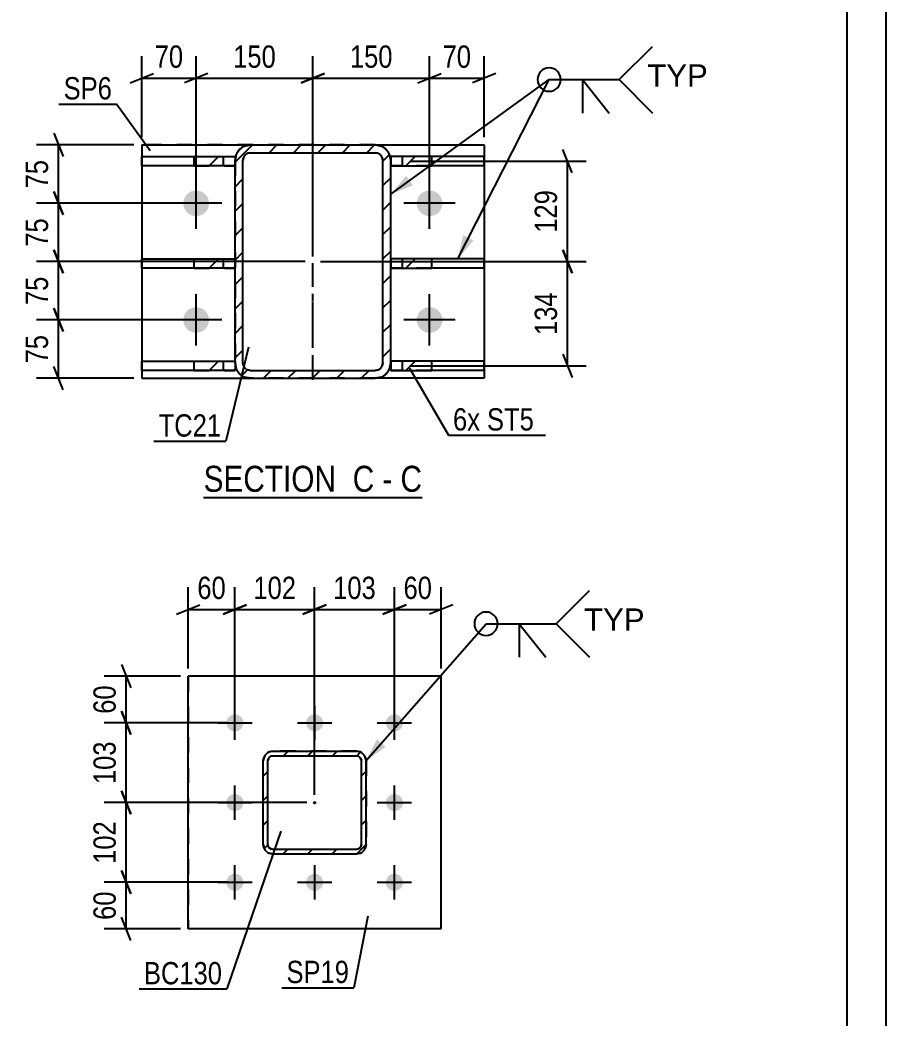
# Model space of a CAD drawing. Header units: millimetres. Extents: x -131 to 463, y -181 to 239.
# Drawn here: x 352.1 to 463.4, y -15.5 to 112.8 of the extents above; entities that cross this region are included whole.
import ezdxf

# ---------------------------------------------------------------- set-up
doc = ezdxf.new("R2010")
doc.units = ezdxf.units.MM
doc.linetypes.add('DXK_LINE_DOT2', pattern=[3.9198, 1.9599, -1.9599])
doc.linetypes.add('DXK_LINE_DOT3', pattern=[5.9187, 2.979, -0.9799, 0.9799, -0.9799])
doc.styles.add('Arial', font='arial.ttf', dxfattribs={"height": 0.2})
doc.styles.add('Arial Narrow', font='ARIALN.TTF', dxfattribs={"height": 0.2})

# ---------------------------------------------------------------- blocks, each defined once
blk = doc.blocks.new('Unknown-284869969-1134')
at = {"color": 5, "linetype": 'Continuous'}
for p, q in [((463.4, -180.72), (463.4, 239.28)), ((458.4, -175.72), (458.4, 234.28))]:
    blk.add_line(p, q, dxfattribs=at)
blk = doc.blocks.new('Unknown-284869969-15 - 1480')
at = {"color": 6, "linetype": 'Continuous'}
blk.add_line((375.7, 51.43), (403.77, 51.43), dxfattribs=at)
at = {"color": 0, "linetype": 'Continuous'}
for points in [[(393.81, 52.18), (393.81, 55.68), (375.7, 55.68), (375.7, 52.18)], [(397.63, 52.18), (397.63, 55.68), (394.86, 55.68), (394.86, 52.18)], [(399.95, 52.18), (399.95, 55.68), (398.68, 55.68), (398.68, 52.18)], [(403.77, 52.18), (403.77, 55.68), (401, 55.68), (401, 52.18)]]:
    blk.add_wipeout(points, dxfattribs=at)
at = {"color": 7, "linetype": 'Continuous', "style": 'Arial Narrow'}
for s, p in [('SECTION ', (375.7, 52.18)), ('C', (394.86, 52.18)), ('C', (401, 52.18)), ('-', (398.68, 52.18))]:
    blk.add_text(s, height=3.34, dxfattribs=at).set_placement(p)
blk = doc.blocks.new('Part-284869969-3268 - 3232')
at = {"linetype": 'Continuous'}
h = blk.add_hatch(dxfattribs=at)
h.set_pattern_fill('', scale=0.7, style=0, pattern_type=0)
h.set_pattern_definition([(45, (395.3668, 5.6185), (-1.57154, 1.57154), [])])
h.paths.add_polyline_path([(384.57, 5.62), (395.37, 5.62), (395.83, 5.71), (396.22, 5.97), (396.48, 6.36), (396.57, 6.82), (396.57, 17.62), (396.48, 18.08), (396.22, 18.47), (395.83, 18.73), (395.37, 18.82), (384.57, 18.82), (384.11, 18.73), (383.72, 18.47), (383.46, 18.08), (383.37, 17.62), (383.37, 6.82), (383.46, 6.36), (383.72, 5.97), (384.11, 5.71)])
h.paths.add_polyline_path([(384.01, 6.59), (383.97, 6.82), (383.97, 17.62), (384.01, 17.85), (384.14, 18.04), (384.34, 18.17), (384.57, 18.22), (395.37, 18.22), (395.6, 18.17), (395.79, 18.04), (395.92, 17.85), (395.97, 17.62), (395.97, 6.82), (395.92, 6.59), (395.79, 6.39), (395.6, 6.26), (395.37, 6.22), (384.57, 6.22), (384.34, 6.27), (384.14, 6.4)])
blk.add_hatch(color=246, dxfattribs=at).paths.add_polyline_path([(389.97, 12.12, -1), (389.97, 12.32, -1)])
at = {"color": 7, "linetype": 'DXK_LINE_DOT2'}
for p, q in [((383.37, 17.62), (383.46, 18.08)), ((384.15, 18.04), (384.02, 17.85)), ((384.11, 18.73), (384.57, 18.82)), ((384.34, 18.17), (384.15, 18.04)), ((384.57, 18.22), (384.34, 18.17)), ((395.37, 18.82), (384.57, 18.82)), ((384.57, 18.22), (395.37, 18.22)), ((395.37, 18.82), (395.83, 18.73)), ((395.6, 18.17), (395.37, 18.22)), ((395.79, 18.04), (395.6, 18.17)), ((395.92, 17.85), (395.79, 18.04)), ((396.48, 18.08), (396.48, 18.08)), ((396.48, 18.08), (396.57, 17.62)), ((383.37, 6.82), (383.37, 17.62)), ((384.02, 17.85), (383.97, 17.62)), ((383.97, 6.82), (383.97, 17.62)), ((395.97, 17.62), (395.92, 17.85)), ((395.97, 6.82), (395.97, 17.62)), ((396.57, 17.62), (396.57, 6.82)), ((383.46, 6.36), (383.37, 6.82)), ((383.97, 6.82), (384.01, 6.59)), ((384.01, 6.59), (384.14, 6.4)), ((395.79, 6.39), (395.92, 6.59)), ((395.92, 6.59), (395.97, 6.82)), ((396.57, 6.82), (396.48, 6.36)), ((396.57, 6.82), (396.57, 6.82)), ((384.57, 5.62), (384.11, 5.71)), ((384.14, 6.4), (384.34, 6.27)), ((384.34, 6.27), (384.57, 6.22)), ((384.57, 6.22), (395.37, 6.22)), ((384.57, 5.62), (395.37, 5.62)), ((395.37, 6.22), (395.6, 6.26)), ((395.83, 5.71), (395.37, 5.62)), ((395.6, 6.26), (395.79, 6.39))]:
    blk.add_line(p, q, dxfattribs=at)
at = {"color": 2, "linetype": 'Continuous'}
for p, q in [((383.46, 18.08), (383.37, 17.62)), ((384.01, 17.85), (384.14, 18.04)), ((384.57, 18.82), (384.11, 18.73)), ((384.14, 18.04), (384.34, 18.17)), ((384.34, 18.17), (384.57, 18.22)), ((384.57, 18.82), (384.57, 18.82)), ((384.57, 18.82), (395.37, 18.82)), ((384.57, 18.22), (384.57, 18.22)), ((384.57, 18.22), (395.37, 18.22)), ((395.37, 18.82), (395.37, 18.82)), ((395.83, 18.73), (395.37, 18.82)), ((395.37, 18.22), (395.37, 18.22)), ((395.37, 18.22), (395.6, 18.17)), ((395.6, 18.17), (395.79, 18.04)), ((395.79, 18.04), (395.92, 17.85)), ((396.57, 17.62), (396.48, 18.08)), ((383.37, 17.62), (383.37, 17.62)), ((383.37, 6.82), (383.37, 17.62)), ((383.97, 17.62), (384.01, 17.85)), ((383.97, 17.62), (383.97, 17.62)), ((383.97, 6.82), (383.97, 17.62)), ((395.92, 17.85), (395.97, 17.62)), ((395.97, 17.62), (395.97, 17.62)), ((395.97, 6.82), (395.97, 17.62)), ((396.57, 17.62), (396.57, 17.62)), ((396.57, 6.82), (396.57, 17.62)), ((383.37, 6.82), (383.37, 6.82)), ((383.37, 6.82), (383.46, 6.36)), ((383.97, 6.82), (383.97, 6.82)), ((384.01, 6.59), (383.97, 6.82)), ((384.14, 6.4), (384.01, 6.59)), ((395.92, 6.59), (395.79, 6.39)), ((395.97, 6.82), (395.92, 6.59)), ((395.97, 6.82), (395.97, 6.82)), ((396.48, 6.36), (396.57, 6.82)), ((396.57, 6.82), (396.57, 6.82)), ((384.11, 5.71), (384.57, 5.62)), ((384.34, 6.27), (384.14, 6.4)), ((384.57, 6.22), (384.34, 6.27)), ((384.57, 6.22), (384.57, 6.22)), ((384.57, 6.22), (395.37, 6.22)), ((384.57, 5.62), (384.57, 5.62)), ((384.57, 5.62), (395.37, 5.62)), ((395.6, 6.26), (395.37, 6.22)), ((395.37, 6.22), (395.37, 6.22)), ((395.37, 5.62), (395.83, 5.71)), ((395.37, 5.62), (395.37, 5.62)), ((395.79, 6.39), (395.6, 6.26))]:
    blk.add_line(p, q, dxfattribs=at)
at = {"color": 7, "linetype": 'DXK_LINE_DOT3'}
blk.add_line((389.97, 12.22), (389.97, 12.22), dxfattribs=at)
at = {"color": 246, "linetype": 'DXK_LINE_DOT2'}
blk.add_line((389.97, 12.22), (389.97, 12.22), dxfattribs=at)
at = {"color": 246, "linetype": 'Continuous'}
blk.add_circle((389.97, 12.22), 0.1, dxfattribs=at)
at = {"color": 7, "linetype": 'DXK_LINE_DOT2'}
for centre, start, end in [((384.57, 17.62), 112.4901, 157.4901), ((395.37, 17.62), 22.4901, 67.4901), ((384.57, 6.82), 202.4901, 247.4901), ((395.37, 6.82), 292.4901, 337.4901)]:
    blk.add_arc(centre, 1.2, start, end, dxfattribs=at)
at = {"color": 2, "linetype": 'Continuous'}
for centre, start, end in [((384.57, 17.62), 112.4901, 157.4901), ((395.37, 17.62), 22.4901, 67.4901), ((384.57, 6.82), 202.4901, 247.4901), ((395.37, 6.82), 292.4901, 337.4901)]:
    blk.add_arc(centre, 1.2, start, end, dxfattribs=at)
blk = doc.blocks.new('Bolt-284869969-3258 - 3232')
at = {"linetype": 'Continuous'}
for points in [[(380.82, 22.49), (380.8, 22.26), (380.73, 22.04), (380.62, 21.84), (380.47, 21.66), (380.28, 21.53), (380.08, 21.43), (379.85, 21.38), (379.62, 21.38), (379.4, 21.42), (379.18, 21.51), (379, 21.64), (378.84, 21.81), (378.72, 22.01), (378.65, 22.23), (378.62, 22.46), (378.64, 22.68), (378.71, 22.9), (378.82, 23.1), (378.97, 23.28), (379.16, 23.42), (379.37, 23.51), (379.59, 23.56), (379.82, 23.57), (380.04, 23.52), (380.26, 23.43), (380.44, 23.3), (380.6, 23.13), (380.72, 22.93), (380.79, 22.72)], [(391.07, 22.49), (391.05, 22.26), (390.98, 22.04), (390.87, 21.84), (390.72, 21.66), (390.53, 21.52), (390.33, 21.43), (390.1, 21.38), (389.87, 21.37), (389.65, 21.42), (389.43, 21.51), (389.25, 21.64), (389.09, 21.81), (388.97, 22.01), (388.9, 22.23), (388.87, 22.45), (388.89, 22.68), (388.96, 22.9), (389.07, 23.1), (389.22, 23.28), (389.41, 23.41), (389.62, 23.51), (389.84, 23.56), (390.07, 23.56), (390.29, 23.52), (390.51, 23.43), (390.69, 23.3), (390.85, 23.13), (390.97, 22.93), (391.04, 22.71)], [(401.32, 22.48), (401.3, 22.25), (401.23, 22.03), (401.12, 21.83), (400.97, 21.66), (400.78, 21.52), (400.58, 21.43), (400.35, 21.38), (400.12, 21.37), (399.9, 21.42), (399.68, 21.51), (399.5, 21.64), (399.34, 21.81), (399.22, 22.01), (399.15, 22.22), (399.12, 22.45), (399.14, 22.68), (399.21, 22.9), (399.32, 23.1), (399.47, 23.27), (399.66, 23.41), (399.87, 23.51), (400.09, 23.56), (400.32, 23.56), (400.54, 23.52), (400.76, 23.43), (400.94, 23.3), (401.1, 23.13), (401.22, 22.93), (401.29, 22.71)], [(380.82, 12.24), (380.8, 12.01), (380.73, 11.79), (380.62, 11.59), (380.47, 11.41), (380.28, 11.28), (380.07, 11.18), (379.85, 11.13), (379.62, 11.13), (379.39, 11.17), (379.18, 11.26), (378.99, 11.39), (378.84, 11.56), (378.72, 11.76), (378.65, 11.98), (378.62, 12.21), (378.64, 12.43), (378.71, 12.65), (378.82, 12.85), (378.97, 13.03), (379.15, 13.17), (379.36, 13.26), (379.59, 13.31), (379.82, 13.32), (380.04, 13.27), (380.25, 13.18), (380.44, 13.05), (380.6, 12.88), (380.72, 12.68), (380.79, 12.47)], [(401.32, 12.23), (401.3, 12), (401.23, 11.78), (401.12, 11.58), (400.97, 11.41), (400.78, 11.27), (400.57, 11.18), (400.35, 11.13), (400.12, 11.12), (399.89, 11.17), (399.68, 11.26), (399.49, 11.39), (399.34, 11.56), (399.22, 11.76), (399.15, 11.97), (399.12, 12.2), (399.14, 12.43), (399.21, 12.65), (399.32, 12.85), (399.47, 13.02), (399.65, 13.16), (399.86, 13.26), (400.09, 13.31), (400.32, 13.31), (400.54, 13.27), (400.75, 13.18), (400.94, 13.05), (401.1, 12.88), (401.22, 12.68), (401.29, 12.46)], [(380.82, 1.99), (380.8, 1.76), (380.73, 1.54), (380.62, 1.34), (380.46, 1.16), (380.28, 1.03), (380.07, 0.93), (379.85, 0.88), (379.62, 0.88), (379.39, 0.92), (379.18, 1.01), (378.99, 1.14), (378.84, 1.31), (378.72, 1.51), (378.64, 1.73), (378.62, 1.96), (378.64, 2.18), (378.71, 2.4), (378.82, 2.6), (378.97, 2.78), (379.15, 2.92), (379.36, 3.01), (379.59, 3.06), (379.82, 3.07), (380.04, 3.02), (380.25, 2.93), (380.44, 2.8), (380.6, 2.63), (380.71, 2.43), (380.79, 2.22)], [(391.07, 1.99), (391.05, 1.76), (390.98, 1.54), (390.87, 1.34), (390.71, 1.16), (390.53, 1.02), (390.32, 0.93), (390.1, 0.88), (389.87, 0.87), (389.64, 0.92), (389.43, 1.01), (389.24, 1.14), (389.09, 1.31), (388.97, 1.51), (388.89, 1.73), (388.87, 1.95), (388.89, 2.18), (388.96, 2.4), (389.07, 2.6), (389.22, 2.78), (389.4, 2.91), (389.61, 3.01), (389.84, 3.06), (390.07, 3.06), (390.29, 3.02), (390.5, 2.93), (390.69, 2.8), (390.85, 2.63), (390.96, 2.43), (391.04, 2.21)], [(401.32, 1.98), (401.3, 1.75), (401.23, 1.53), (401.12, 1.33), (400.96, 1.16), (400.78, 1.02), (400.57, 0.93), (400.35, 0.88), (400.12, 0.87), (399.89, 0.92), (399.68, 1.01), (399.49, 1.14), (399.34, 1.31), (399.22, 1.51), (399.14, 1.72), (399.12, 1.95), (399.14, 2.18), (399.21, 2.4), (399.32, 2.6), (399.47, 2.77), (399.65, 2.91), (399.86, 3.01), (400.09, 3.06), (400.32, 3.06), (400.54, 3.02), (400.75, 2.93), (400.94, 2.8), (401.1, 2.63), (401.21, 2.43), (401.29, 2.21)]]:
    blk.add_hatch(color=1, dxfattribs=at).paths.add_polyline_path(points)
at = {"color": 1, "linetype": 'Continuous'}
for p, q in [((379.72, 20.27), (379.72, 24.67)), ((389.97, 20.27), (389.97, 24.67)), ((400.22, 20.27), (400.22, 24.67)), ((377.52, 22.47), (381.92, 22.47)), ((387.77, 22.47), (392.17, 22.47)), ((398.02, 22.47), (402.42, 22.47)), ((379.72, 10.02), (379.72, 14.42)), ((400.22, 10.02), (400.22, 14.42)), ((377.52, 12.22), (381.92, 12.22)), ((398.02, 12.22), (402.42, 12.22)), ((379.72, -0.23), (379.72, 4.17)), ((389.97, -0.23), (389.97, 4.17)), ((400.22, -0.23), (400.22, 4.17)), ((377.52, 1.97), (381.92, 1.97)), ((387.77, 1.97), (392.17, 1.97)), ((398.02, 1.97), (402.42, 1.97))]:
    blk.add_line(p, q, dxfattribs=at)
blk = doc.blocks.new('Part-284869969-3287 - 3232')
at = {"color": 2, "linetype": 'Continuous'}
for p, q in [((373.72, 28.47), (373.72, 28.47)), ((373.72, -4.03), (373.72, 28.47)), ((406.22, 28.47), (373.72, 28.47)), ((406.22, -4.03), (406.22, 28.47)), ((373.72, -4.03), (373.72, -4.03)), ((406.22, -4.03), (373.72, -4.03))]:
    blk.add_line(p, q, dxfattribs=at)
at = {"color": 7, "linetype": 'DXK_LINE_DOT2'}
for p, q in [((373.72, 28.47), (373.72, -4.03)), ((406.22, 28.47), (406.22, 28.47)), ((406.22, -4.03), (406.22, 28.47)), ((406.22, -4.03), (406.22, -4.03))]:
    blk.add_line(p, q, dxfattribs=at)
blk = doc.blocks.new('Part-284869969-1567 - 1480')
at = {"linetype": 'Continuous'}
h = blk.add_hatch(dxfattribs=at)
h.set_pattern_fill('', scale=0.7, style=0, pattern_type=0)
h.set_pattern_definition([(45, (374.4654, 82.144), (-1.5715, 1.5715), [])])
h.paths.add_polyline_path([(379.74, 82.14), (374.47, 82.14), (374.47, 80.94), (379.74, 80.94)])
at = {"color": 2, "linetype": 'Continuous'}
for p, q in [((367.74, 82.14), (374.47, 82.14)), ((367.74, 80.94), (367.74, 82.14)), ((374.47, 82.14), (379.74, 82.14)), ((374.47, 80.94), (374.47, 82.14)), ((379.74, 82.14), (379.74, 80.94)), ((374.47, 80.94), (367.74, 80.94)), ((379.74, 80.94), (374.47, 80.94))]:
    blk.add_line(p, q, dxfattribs=at)
at = {"color": 7, "linetype": 'DXK_LINE_DOT2'}
for p, q in [((374.47, 82.14), (379.74, 82.14)), ((378.24, 80.94), (378.24, 82.14)), ((379.74, 82.14), (379.74, 80.94)), ((374.47, 80.94), (379.74, 80.94))]:
    blk.add_line(p, q, dxfattribs=at)
blk = doc.blocks.new('Part-284869969-1587 - 1480')
at = {"linetype": 'Continuous'}
h = blk.add_hatch(dxfattribs=at)
h.set_pattern_fill('', scale=0.7, style=0, pattern_type=0)
h.set_pattern_definition([(45, (399.7373, 95.294), (-1.5715, 1.5715), [])])
h.paths.add_polyline_path([(405.01, 95.29), (399.74, 95.29), (399.74, 94.09), (405.01, 94.09)])
at = {"color": 7, "linetype": 'DXK_LINE_DOT2'}
for p, q in [((399.74, 94.09), (399.74, 95.29)), ((405.01, 95.29), (399.74, 95.29)), ((401.24, 94.09), (401.24, 95.29)), ((405.01, 94.09), (399.74, 94.09))]:
    blk.add_line(p, q, dxfattribs=at)
at = {"color": 2, "linetype": 'Continuous'}
for p, q in [((405.01, 95.29), (399.74, 95.29)), ((399.74, 95.29), (399.74, 94.09)), ((411.74, 95.29), (405.01, 95.29)), ((405.01, 94.09), (405.01, 95.29)), ((411.74, 94.09), (411.74, 95.29)), ((399.74, 94.09), (405.01, 94.09)), ((411.74, 94.09), (405.01, 94.09))]:
    blk.add_line(p, q, dxfattribs=at)
blk = doc.blocks.new('Part-284869969-1510 - 1480')
at = {"linetype": 'Continuous'}
h = blk.add_hatch(dxfattribs=at)
h.set_pattern_fill('', scale=0.7, style=0, pattern_type=0)
h.set_pattern_definition([(45, (399.585, 95.5368), (-1.57154, 1.57154), [])])
h.paths.add_polyline_path([(399.74, 94.77), (399.59, 95.54), (399.15, 96.19), (398.5, 96.62), (397.74, 96.77), (381.74, 96.77), (380.97, 96.62), (380.32, 96.19), (379.89, 95.54), (379.74, 94.77), (379.74, 68.77), (379.89, 68.01), (380.32, 67.36), (380.97, 66.92), (381.74, 66.77), (397.74, 66.77), (398.5, 66.92), (399.15, 67.36), (399.59, 68.01), (399.74, 68.77)])
h.paths.add_polyline_path([(398.66, 68.39), (398.44, 68.06), (398.12, 67.85), (397.74, 67.77), (381.74, 67.77), (381.35, 67.85), (381.03, 68.06), (380.81, 68.39), (380.74, 68.77), (380.74, 94.77), (380.81, 95.15), (381.03, 95.48), (381.35, 95.7), (381.74, 95.77), (397.74, 95.77), (398.12, 95.7), (398.44, 95.48), (398.66, 95.15), (398.74, 94.77), (398.74, 68.77)])
at = {"color": 7, "linetype": 'DXK_LINE_DOT2'}
for p, q in [((380.97, 96.62), (381.74, 96.77)), ((381.74, 96.77), (397.74, 96.77)), ((397.74, 96.77), (398.5, 96.62)), ((379.74, 94.77), (379.89, 95.54)), ((380.81, 95.15), (380.74, 94.77)), ((381.74, 95.77), (381.35, 95.7)), ((381.74, 95.77), (397.74, 95.77)), ((398.12, 95.7), (397.74, 95.77)), ((398.74, 94.77), (398.66, 95.15)), ((399.59, 95.54), (399.74, 94.77)), ((379.74, 94.77), (379.74, 68.77)), ((380.74, 68.77), (380.74, 94.77)), ((398.74, 68.77), (398.74, 94.77)), ((399.74, 68.77), (399.74, 94.77)), ((379.89, 68.01), (379.74, 68.77)), ((380.74, 68.77), (380.81, 68.39)), ((398.66, 68.39), (398.74, 68.77)), ((399.74, 68.77), (399.59, 68.01)), ((381.74, 66.77), (380.97, 66.92)), ((381.35, 67.85), (381.74, 67.77)), ((381.74, 67.77), (397.74, 67.77)), ((381.74, 66.77), (397.74, 66.77)), ((397.74, 67.77), (398.12, 67.85)), ((398.5, 66.92), (397.74, 66.77))]:
    blk.add_line(p, q, dxfattribs=at)
at = {"color": 2, "linetype": 'Continuous'}
for p, q in [((381.74, 96.77), (380.97, 96.62)), ((381.74, 96.77), (381.74, 96.77)), ((381.74, 96.77), (397.74, 96.77)), ((397.74, 96.77), (397.74, 96.77)), ((398.5, 96.62), (397.74, 96.77)), ((379.89, 95.54), (379.74, 94.77)), ((380.74, 94.77), (380.81, 95.15)), ((381.35, 95.7), (381.74, 95.77)), ((381.74, 95.77), (381.74, 95.77)), ((381.74, 95.77), (397.74, 95.77)), ((397.74, 95.77), (397.74, 95.77)), ((397.74, 95.77), (398.12, 95.7)), ((398.66, 95.15), (398.74, 94.77)), ((399.74, 94.77), (399.59, 95.54)), ((379.74, 94.77), (379.74, 94.77)), ((379.74, 68.77), (379.74, 94.77)), ((380.74, 94.77), (380.74, 94.77)), ((380.74, 68.77), (380.74, 94.77)), ((398.74, 94.77), (398.74, 94.77)), ((398.74, 68.77), (398.74, 94.77)), ((399.74, 94.77), (399.74, 94.77)), ((399.74, 68.77), (399.74, 94.77)), ((379.74, 68.77), (379.74, 68.77)), ((379.74, 68.77), (379.89, 68.01)), ((380.74, 68.77), (380.74, 68.77)), ((380.81, 68.39), (380.74, 68.77)), ((398.74, 68.77), (398.66, 68.39)), ((398.74, 68.77), (398.74, 68.77)), ((399.59, 68.01), (399.74, 68.77)), ((399.74, 68.77), (399.74, 68.77)), ((380.97, 66.92), (381.74, 66.77)), ((381.74, 67.77), (381.35, 67.85)), ((381.74, 67.77), (381.74, 67.77)), ((381.74, 67.77), (397.74, 67.77)), ((381.74, 66.77), (381.74, 66.77)), ((381.74, 66.77), (397.74, 66.77)), ((398.12, 67.85), (397.74, 67.77)), ((397.74, 67.77), (397.74, 67.77)), ((397.74, 66.77), (398.5, 66.92)), ((397.74, 66.77), (397.74, 66.77))]:
    blk.add_line(p, q, dxfattribs=at)
at = {"color": 7, "linetype": 'DXK_LINE_DOT3'}
blk.add_line((389.74, 81.77), (389.74, 81.77), dxfattribs=at)
at = {"color": 7, "linetype": 'DXK_LINE_DOT2'}
for centre, radius, start, end in [((381.74, 94.77), 2, 112.5, 157.5), ((397.74, 94.77), 2, 22.5, 67.5), ((381.74, 94.77), 1, 112.5, 157.5), ((397.74, 94.77), 1, 22.5, 67.5), ((381.74, 68.77), 1, 202.5, 247.5), ((397.74, 68.77), 1, 292.5, 337.5), ((381.74, 68.77), 2, 202.5, 247.5), ((397.74, 68.77), 2, 292.5, 337.5)]:
    blk.add_arc(centre, radius, start, end, dxfattribs=at)
at = {"color": 2, "linetype": 'Continuous'}
for centre, radius, start, end in [((381.74, 94.77), 2, 112.5, 157.5), ((397.74, 94.77), 2, 22.5, 67.5), ((381.74, 94.77), 1, 112.5, 157.5), ((397.74, 94.77), 1, 22.5, 67.5), ((381.74, 68.77), 1, 202.5, 247.5), ((397.74, 68.77), 1, 292.5, 337.5), ((381.74, 68.77), 2, 202.5, 247.5), ((397.74, 68.77), 2, 292.5, 337.5)]:
    blk.add_arc(centre, radius, start, end, dxfattribs=at)
blk = doc.blocks.new('Bolt-284869969-1546 - 1480')
at = {"linetype": 'Continuous'}
for points in [[(373.09, 89.27, -1), (376.39, 89.27, -1)], [(403.09, 89.27, -1), (406.39, 89.27, -1)], [(373.09, 74.27, -1), (376.39, 74.27, -1)], [(403.09, 74.27, -1), (406.39, 74.27, -1)]]:
    blk.add_hatch(color=1, dxfattribs=at).paths.add_polyline_path(points)
at = {"color": 1, "linetype": 'Continuous'}
for p, q in [((374.74, 85.97), (374.74, 92.57)), ((404.74, 85.97), (404.74, 92.57)), ((378.04, 89.27), (371.44, 89.27)), ((408.04, 89.27), (401.44, 89.27)), ((374.74, 70.97), (374.74, 77.57)), ((404.74, 70.97), (404.74, 77.57)), ((378.04, 74.27), (371.44, 74.27)), ((408.04, 74.27), (401.44, 74.27))]:
    blk.add_line(p, q, dxfattribs=at)
blk = doc.blocks.new('Part-284869969-1572 - 1480')
at = {"linetype": 'Continuous'}
h = blk.add_hatch(dxfattribs=at)
h.set_pattern_fill('', scale=0.7, style=0, pattern_type=0)
h.set_pattern_definition([(45, (374.4654, 95.294), (-1.5715, 1.5715), [])])
h.paths.add_polyline_path([(379.74, 95.29), (374.47, 95.29), (374.47, 94.09), (379.74, 94.09)])
at = {"color": 2, "linetype": 'Continuous'}
for p, q in [((367.74, 95.29), (374.47, 95.29)), ((367.74, 94.09), (367.74, 95.29)), ((374.47, 95.29), (379.74, 95.29)), ((374.47, 94.09), (374.47, 95.29)), ((379.74, 95.29), (379.74, 94.09)), ((374.47, 94.09), (367.74, 94.09)), ((379.74, 94.09), (374.47, 94.09))]:
    blk.add_line(p, q, dxfattribs=at)
at = {"color": 7, "linetype": 'DXK_LINE_DOT2'}
for p, q in [((374.47, 95.29), (379.74, 95.29)), ((378.24, 94.09), (378.24, 95.29)), ((379.74, 95.29), (379.74, 94.09)), ((374.47, 94.09), (379.74, 94.09))]:
    blk.add_line(p, q, dxfattribs=at)
blk = doc.blocks.new('Part-284869969-1577 - 1480')
at = {"linetype": 'Continuous'}
h = blk.add_hatch(dxfattribs=at)
h.set_pattern_fill('', scale=0.7, style=0, pattern_type=0)
h.set_pattern_definition([(45, (374.4654, 68.994), (-1.5715, 1.5715), [])])
h.paths.add_polyline_path([(379.74, 68.99), (374.47, 68.99), (374.47, 67.79), (379.74, 67.79)])
at = {"color": 2, "linetype": 'Continuous'}
for p, q in [((367.74, 68.99), (374.47, 68.99)), ((367.74, 67.79), (367.74, 68.99)), ((374.47, 68.99), (379.74, 68.99)), ((374.47, 67.79), (374.47, 68.99)), ((379.74, 68.99), (379.74, 67.79)), ((374.47, 67.79), (367.74, 67.79)), ((379.74, 67.79), (374.47, 67.79))]:
    blk.add_line(p, q, dxfattribs=at)
at = {"color": 7, "linetype": 'DXK_LINE_DOT2'}
for p, q in [((374.47, 68.99), (379.74, 68.99)), ((378.24, 67.79), (378.24, 68.99)), ((379.74, 68.99), (379.74, 67.79)), ((374.47, 67.79), (379.74, 67.79))]:
    blk.add_line(p, q, dxfattribs=at)
blk = doc.blocks.new('Part-284869969-1582 - 1480')
at = {"linetype": 'Continuous'}
h = blk.add_hatch(dxfattribs=at)
h.set_pattern_fill('', scale=0.7, style=0, pattern_type=0)
h.set_pattern_definition([(45, (399.7373, 82.144), (-1.5715, 1.5715), [])])
h.paths.add_polyline_path([(405.01, 82.14), (399.74, 82.14), (399.74, 80.94), (405.01, 80.94)])
at = {"color": 7, "linetype": 'DXK_LINE_DOT2'}
for p, q in [((399.74, 80.94), (399.74, 82.14)), ((405.01, 82.14), (399.74, 82.14)), ((401.24, 80.94), (401.24, 82.14)), ((405.01, 80.94), (399.74, 80.94))]:
    blk.add_line(p, q, dxfattribs=at)
at = {"color": 2, "linetype": 'Continuous'}
for p, q in [((405.01, 82.14), (399.74, 82.14)), ((399.74, 82.14), (399.74, 80.94)), ((411.74, 82.14), (405.01, 82.14)), ((405.01, 80.94), (405.01, 82.14)), ((411.74, 80.94), (411.74, 82.14)), ((399.74, 80.94), (405.01, 80.94)), ((411.74, 80.94), (405.01, 80.94))]:
    blk.add_line(p, q, dxfattribs=at)
blk = doc.blocks.new('Part-284869969-1592 - 1480')
at = {"linetype": 'Continuous'}
h = blk.add_hatch(dxfattribs=at)
h.set_pattern_fill('', scale=0.7, style=0, pattern_type=0)
h.set_pattern_definition([(45, (399.7373, 68.994), (-1.5715, 1.5715), [])])
h.paths.add_polyline_path([(405.01, 68.99), (399.74, 68.99), (399.74, 67.79), (405.01, 67.79)])
at = {"color": 7, "linetype": 'DXK_LINE_DOT2'}
for p, q in [((399.74, 67.79), (399.74, 68.99)), ((405.01, 68.99), (399.74, 68.99)), ((401.24, 67.79), (401.24, 68.99)), ((405.01, 67.79), (399.74, 67.79))]:
    blk.add_line(p, q, dxfattribs=at)
at = {"color": 2, "linetype": 'Continuous'}
for p, q in [((405.01, 68.99), (399.74, 68.99)), ((399.74, 68.99), (399.74, 67.79)), ((411.74, 68.99), (405.01, 68.99)), ((405.01, 67.79), (405.01, 68.99)), ((411.74, 67.79), (411.74, 68.99)), ((399.74, 67.79), (405.01, 67.79)), ((411.74, 67.79), (405.01, 67.79))]:
    blk.add_line(p, q, dxfattribs=at)
blk = doc.blocks.new('Part-284869969-1607 - 1480')
at = {"linetype": 'Continuous'}
for points in [[(389.74, 96.67, -1), (389.74, 96.87, -1)], [(389.74, 66.67, -1), (389.74, 66.87, -1)]]:
    blk.add_hatch(color=246, dxfattribs=at).paths.add_polyline_path(points)
at = {"color": 2, "linetype": 'Continuous'}
for p, q in [((367.74, 96.77), (367.74, 66.77)), ((367.74, 96.77), (381.74, 96.77)), ((397.74, 96.77), (411.74, 96.77)), ((411.74, 96.77), (411.74, 66.77)), ((367.74, 66.77), (381.74, 66.77)), ((411.74, 66.77), (397.74, 66.77))]:
    blk.add_line(p, q, dxfattribs=at)
at = {"color": 7, "linetype": 'DXK_LINE_DOT2'}
for p, q in [((397.74, 96.77), (367.74, 96.77)), ((397.74, 66.77), (381.74, 66.77))]:
    blk.add_line(p, q, dxfattribs=at)
at = {"color": 7, "linetype": 'DXK_LINE_DOT3'}
blk.add_line((389.74, 66.77), (389.74, 96.77), dxfattribs=at)
at = {"color": 246, "linetype": 'DXK_LINE_DOT2'}
blk.add_line((389.74, 66.77), (389.74, 96.77), dxfattribs=at)
at = {"color": 246, "linetype": 'Continuous'}
for centre in [(389.74, 96.77), (389.74, 66.77)]:
    blk.add_circle(centre, 0.1, dxfattribs=at)
blk = doc.blocks.new('StraightDimension-284869969-3322 - 3232')
at = {"color": 7, "linetype": 'Continuous'}
for p, q in [((365.15, 23.97), (366.35, 20.97)), ((378.72, 22.47), (362.9, 22.47)), ((365.75, 12.22), (365.75, 22.47)), ((366.35, 10.72), (365.15, 13.72)), ((388.97, 12.22), (362.9, 12.22))]:
    blk.add_line(p, q, dxfattribs=at)
at = {"color": 0}
blk.add_wipeout([(365, 20.69), (360.8, 20.69), (360.8, 14), (365, 14)], dxfattribs=at)
at = {"color": 3, "style": 'Arial Narrow'}
blk.add_text('103', height=2.863, rotation=90.0002, dxfattribs=at).set_placement((364.4, 14.6))
blk = doc.blocks.new('StraightDimension-284869969-3312 - 3232')
at = {"color": 7, "linetype": 'Continuous'}
for p, q in [((365.15, 29.97), (366.35, 26.97)), ((372.72, 28.47), (362.9, 28.47)), ((365.75, 22.47), (365.75, 28.47)), ((366.35, 20.97), (365.15, 23.97)), ((378.72, 22.47), (362.9, 22.47))]:
    blk.add_line(p, q, dxfattribs=at)
at = {"color": 0}
blk.add_wipeout([(365, 27.9), (360.8, 27.9), (360.8, 23.04), (365, 23.04)], dxfattribs=at)
at = {"color": 3, "style": 'Arial Narrow'}
blk.add_text('60', height=2.863, rotation=90.0002, dxfattribs=at).set_placement((364.4, 23.64))
blk = doc.blocks.new('StraightDimension-284869969-3330 - 3232')
at = {"color": 7, "linetype": 'Continuous'}
for p, q in [((365.15, 13.72), (366.35, 10.72)), ((388.97, 12.22), (362.9, 12.22)), ((365.75, 1.97), (365.75, 12.22)), ((366.35, 0.47), (365.15, 3.47)), ((378.72, 1.97), (362.9, 1.97))]:
    blk.add_line(p, q, dxfattribs=at)
at = {"color": 0}
blk.add_wipeout([(365, 10.44), (360.8, 10.44), (360.8, 3.75), (365, 3.75)], dxfattribs=at)
at = {"color": 3, "style": 'Arial Narrow'}
blk.add_text('102', height=2.863, rotation=90.0002, dxfattribs=at).set_placement((364.4, 4.35))
blk = doc.blocks.new('StraightDimension-284869969-3338 - 3232')
at = {"color": 7, "linetype": 'Continuous'}
for p, q in [((365.15, 3.47), (366.35, 0.47)), ((378.72, 1.97), (362.9, 1.97)), ((365.75, -4.03), (365.75, 1.97)), ((366.35, -5.53), (365.15, -2.53)), ((372.72, -4.03), (362.9, -4.03))]:
    blk.add_line(p, q, dxfattribs=at)
at = {"color": 0}
blk.add_wipeout([(365, 1.4), (360.8, 1.4), (360.8, -3.46), (365, -3.46)], dxfattribs=at)
at = {"color": 3, "style": 'Arial Narrow'}
blk.add_text('60', height=2.863, rotation=90.0002, dxfattribs=at).set_placement((364.4, -2.86))
blk = doc.blocks.new('StraightDimension-284869969-3349 - 3232')
at = {"color": 7, "linetype": 'Continuous'}
for p, q in [((373.72, 29.47), (373.72, 39.9)), ((379.72, 23.47), (379.72, 39.9)), ((372.22, 36.45), (375.22, 37.65)), ((381.22, 37.65), (378.22, 36.45)), ((373.72, 37.05), (379.72, 37.05))]:
    blk.add_line(p, q, dxfattribs=at)
at = {"color": 0}
blk.add_wipeout([(379.15, 37.8), (379.15, 42), (374.29, 42), (374.29, 37.8)], dxfattribs=at)
at = {"color": 3, "style": 'Arial Narrow'}
blk.add_text('60', height=2.863, dxfattribs=at).set_placement((374.89, 38.4))
blk = doc.blocks.new('StraightDimension-284869969-3359 - 3232')
at = {"color": 7, "linetype": 'Continuous'}
for p, q in [((379.72, 23.47), (379.72, 39.9)), ((389.96, 13.22), (389.96, 39.9)), ((378.22, 36.45), (381.22, 37.65)), ((391.46, 37.65), (388.46, 36.45)), ((379.72, 37.05), (389.96, 37.05))]:
    blk.add_line(p, q, dxfattribs=at)
at = {"color": 0}
blk.add_wipeout([(388.18, 37.8), (388.18, 42), (381.5, 42), (381.5, 37.8)], dxfattribs=at)
at = {"color": 3, "style": 'Arial Narrow'}
blk.add_text('102', height=2.863, dxfattribs=at).set_placement((382.1, 38.4))
blk = doc.blocks.new('StraightDimension-284869969-3367 - 3232')
at = {"color": 7, "linetype": 'Continuous'}
for p, q in [((389.96, 13.22), (389.96, 39.9)), ((400.22, 23.47), (400.22, 39.9)), ((388.46, 36.45), (391.46, 37.65)), ((401.72, 37.65), (398.72, 36.45)), ((389.96, 37.05), (400.22, 37.05))]:
    blk.add_line(p, q, dxfattribs=at)
at = {"color": 0}
blk.add_wipeout([(398.43, 37.8), (398.43, 42), (391.75, 42), (391.75, 37.8)], dxfattribs=at)
at = {"color": 3, "style": 'Arial Narrow'}
blk.add_text('103', height=2.863, dxfattribs=at).set_placement((392.35, 38.4))
blk = doc.blocks.new('StraightDimension-284869969-3375 - 3232')
at = {"color": 7, "linetype": 'Continuous'}
for p, q in [((400.22, 23.47), (400.22, 39.9)), ((406.22, 29.47), (406.22, 39.9)), ((398.72, 36.45), (401.72, 37.65)), ((407.72, 37.65), (404.72, 36.45)), ((400.22, 37.05), (406.22, 37.05))]:
    blk.add_line(p, q, dxfattribs=at)
at = {"color": 0}
blk.add_wipeout([(405.65, 37.8), (405.65, 42), (400.79, 42), (400.79, 37.8)], dxfattribs=at)
at = {"color": 3, "style": 'Arial Narrow'}
blk.add_text('60', height=2.863, dxfattribs=at).set_placement((401.39, 38.4))
blk = doc.blocks.new('StraightDimension-284869969-1715 - 1480')
at = {"color": 7, "linetype": 'Continuous'}
for p, q in [((356.45, 75.77), (357.65, 72.77)), ((373.74, 74.27), (354.2, 74.27)), ((357.05, 66.77), (357.05, 74.27)), ((357.65, 65.27), (356.45, 68.27)), ((366.74, 66.77), (354.2, 66.77))]:
    blk.add_line(p, q, dxfattribs=at)
at = {"color": 0}
blk.add_wipeout([(356.3, 72.95), (352.1, 72.95), (352.1, 68.09), (356.3, 68.09)], dxfattribs=at)
at = {"color": 3, "style": 'Arial Narrow'}
blk.add_text('75', height=2.863, rotation=90.0002, dxfattribs=at).set_placement((355.7, 68.69))
blk = doc.blocks.new('StraightDimension-284869969-1622 - 1480')
at = {"color": 7, "linetype": 'Continuous'}
for p, q in [((367.74, 97.77), (367.74, 108.2)), ((374.74, 90.27), (374.74, 108.2)), ((366.24, 104.75), (369.24, 105.95)), ((367.74, 105.35), (374.74, 105.35)), ((376.24, 105.95), (373.24, 104.75))]:
    blk.add_line(p, q, dxfattribs=at)
at = {"color": 0}
blk.add_wipeout([(373.67, 106.1), (373.67, 110.3), (368.81, 110.3), (368.81, 106.1)], dxfattribs=at)
at = {"color": 3, "style": 'Arial Narrow'}
blk.add_text('70', height=2.863, dxfattribs=at).set_placement((369.41, 106.7))
blk = doc.blocks.new('StraightDimension-284869969-1632 - 1480')
at = {"color": 7, "linetype": 'Continuous'}
for p, q in [((374.74, 90.27), (374.74, 108.2)), ((389.74, 82.77), (389.74, 108.2)), ((376.24, 105.95), (373.24, 104.75)), ((374.74, 105.35), (389.74, 105.35)), ((388.24, 104.75), (391.24, 105.95))]:
    blk.add_line(p, q, dxfattribs=at)
at = {"color": 0}
blk.add_wipeout([(385.58, 106.1), (385.58, 110.3), (378.9, 110.3), (378.9, 106.1)], dxfattribs=at)
at = {"color": 3, "style": 'Arial Narrow'}
blk.add_text('150', height=2.863, dxfattribs=at).set_placement((379.5, 106.7))
blk = doc.blocks.new('StraightDimension-284869969-1643 - 1480')
at = {"color": 7, "linetype": 'Continuous'}
for p, q in [((389.74, 82.77), (389.74, 108.2)), ((404.74, 90.27), (404.74, 108.2)), ((391.24, 105.95), (388.24, 104.75)), ((389.74, 105.35), (404.74, 105.35)), ((403.24, 104.75), (406.24, 105.95))]:
    blk.add_line(p, q, dxfattribs=at)
at = {"color": 0}
blk.add_wipeout([(400.58, 106.1), (400.58, 110.3), (393.9, 110.3), (393.9, 106.1)], dxfattribs=at)
at = {"color": 3, "style": 'Arial Narrow'}
blk.add_text('150', height=2.863, dxfattribs=at).set_placement((394.5, 106.7))
blk = doc.blocks.new('StraightDimension-284869969-1654 - 1480')
at = {"color": 7, "linetype": 'Continuous'}
for p, q in [((404.74, 90.27), (404.74, 108.2)), ((411.74, 97.77), (411.74, 108.2)), ((403.24, 104.75), (406.24, 105.95)), ((404.74, 105.35), (411.74, 105.35)), ((413.24, 105.95), (410.24, 104.75))]:
    blk.add_line(p, q, dxfattribs=at)
at = {"color": 0}
blk.add_wipeout([(410.67, 106.1), (410.67, 110.3), (405.81, 110.3), (405.81, 106.1)], dxfattribs=at)
at = {"color": 3, "style": 'Arial Narrow'}
blk.add_text('70', height=2.863, dxfattribs=at).set_placement((406.41, 106.7))
blk = doc.blocks.new('StraightDimension-284869969-1665 - 1480')
at = {"color": 7, "linetype": 'Continuous'}
for p, q in [((423.06, 93.19), (421.86, 96.19)), ((402.24, 94.69), (424.86, 94.69)), ((422.46, 81.77), (422.46, 94.69)), ((421.86, 83.27), (423.06, 80.27)), ((390.74, 81.77), (424.86, 81.77))]:
    blk.add_line(p, q, dxfattribs=at)
at = {"color": 0}
blk.add_wipeout([(421.71, 91.57), (417.51, 91.57), (417.51, 84.89), (421.71, 84.89)], dxfattribs=at)
at = {"color": 3, "style": 'Arial Narrow'}
blk.add_text('129', height=2.863, rotation=90.0002, dxfattribs=at).set_placement((421.11, 85.49))
blk = doc.blocks.new('StraightDimension-284869969-1675 - 1480')
at = {"color": 7, "linetype": 'Continuous'}
for p, q in [((423.06, 80.27), (421.86, 83.27)), ((390.74, 81.77), (424.86, 81.77)), ((422.46, 68.39), (422.46, 81.77)), ((421.86, 69.89), (423.06, 66.89)), ((402.24, 68.39), (424.86, 68.39))]:
    blk.add_line(p, q, dxfattribs=at)
at = {"color": 0}
blk.add_wipeout([(421.71, 78.42), (417.51, 78.42), (417.51, 71.74), (421.71, 71.74)], dxfattribs=at)
at = {"color": 3, "style": 'Arial Narrow'}
blk.add_text('134', height=2.863, rotation=90.0002, dxfattribs=at).set_placement((421.11, 72.34))
blk = doc.blocks.new('StraightDimension-284869969-1683 - 1480')
at = {"color": 7, "linetype": 'Continuous'}
for p, q in [((356.45, 98.27), (357.65, 95.27)), ((366.74, 96.77), (354.2, 96.77)), ((357.05, 89.27), (357.05, 96.77)), ((357.65, 87.77), (356.45, 90.77)), ((373.74, 89.27), (354.2, 89.27))]:
    blk.add_line(p, q, dxfattribs=at)
at = {"color": 0}
blk.add_wipeout([(356.3, 95.45), (352.1, 95.45), (352.1, 90.59), (356.3, 90.59)], dxfattribs=at)
at = {"color": 3, "style": 'Arial Narrow'}
blk.add_text('75', height=2.863, rotation=90.0002, dxfattribs=at).set_placement((355.7, 91.19))
blk = doc.blocks.new('StraightDimension-284869969-1693 - 1480')
at = {"color": 7, "linetype": 'Continuous'}
for p, q in [((356.45, 90.77), (357.65, 87.77)), ((373.74, 89.27), (354.2, 89.27)), ((357.05, 81.77), (357.05, 89.27)), ((357.65, 80.27), (356.45, 83.27)), ((388.74, 81.77), (354.2, 81.77))]:
    blk.add_line(p, q, dxfattribs=at)
at = {"color": 0}
blk.add_wipeout([(356.3, 87.95), (352.1, 87.95), (352.1, 83.09), (356.3, 83.09)], dxfattribs=at)
at = {"color": 3, "style": 'Arial Narrow'}
blk.add_text('75', height=2.863, rotation=90.0002, dxfattribs=at).set_placement((355.7, 83.69))
blk = doc.blocks.new('StraightDimension-284869969-1704 - 1480')
at = {"color": 7, "linetype": 'Continuous'}
for p, q in [((356.45, 83.27), (357.65, 80.27)), ((388.74, 81.77), (354.2, 81.77)), ((357.05, 74.27), (357.05, 81.77)), ((357.65, 72.77), (356.45, 75.77)), ((373.74, 74.27), (354.2, 74.27))]:
    blk.add_line(p, q, dxfattribs=at)
at = {"color": 0}
blk.add_wipeout([(356.3, 80.45), (352.1, 80.45), (352.1, 75.59), (356.3, 75.59)], dxfattribs=at)
at = {"color": 3, "style": 'Arial Narrow'}
blk.add_text('75', height=2.863, rotation=90.0002, dxfattribs=at).set_placement((355.7, 76.19))
blk = doc.blocks.new('WeldMark-284869969-3385 - 3232')
at = {"linetype": 'Continuous'}
blk.add_hatch(color=30, dxfattribs=at).paths.add_polyline_path([(399.11, 19.38), (396.57, 17.62), (397.98, 20.37)])
at = {"color": 30, "linetype": 'Continuous'}
for p, q in [((396.57, 17.62), (411.99, 35.22)), ((411.99, 35.22), (420.99, 35.22))]:
    blk.add_line(p, q, dxfattribs=at)
at = {"color": 3, "linetype": 'Continuous'}
for q in [(419.7, 30.93), (416.27, 30.93)]:
    blk.add_line((416.27, 35.22), q, dxfattribs=at)
for start, end in [(90, 270), (270, 90)]:
    blk.add_arc((411.99, 35.22), 1.5, start, end, dxfattribs=at)
at = {"color": 0, "linetype": 'Continuous'}
blk.add_wipeout([(432.36, 34.32), (432.36, 37.32), (424.59, 37.32), (424.59, 34.32)], dxfattribs=at)
blk.add_wipeout([(432.36, 34.32), (432.36, 37.32), (424.59, 37.32), (424.59, 34.32)], dxfattribs=at)
at = {"color": 3, "linetype": 'Continuous'}
for q in [(425.27, 39.5), (425.27, 30.93)]:
    blk.add_line((420.99, 35.22), q, dxfattribs=at)
at = {"color": 3, "linetype": 'Continuous', "style": 'Arial'}
blk.add_text('TYP', height=2.865, dxfattribs=at).set_placement((424.59, 34.32))
blk = doc.blocks.new('Mark-284869969-3264 - 3232')
at = {"color": 0}
blk.add_wipeout([(378.08, -11.14), (378.08, -8.14), (368.03, -8.14), (368.03, -11.14)], dxfattribs=at)
blk.add_wipeout([(378.08, -11.14), (378.08, -8.14), (368.03, -8.14), (368.03, -11.14)], dxfattribs=at)
at = {"color": 30, "linetype": 'Continuous'}
for p in [(385.61, 8.54), (367.43, -11.74)]:
    blk.add_line(p, (378.68, -11.74), dxfattribs=at)
at = {"color": 3, "style": 'Arial Narrow'}
blk.add_text('BC130', height=2.863, dxfattribs=at).set_placement((368.03, -11.14))
blk = doc.blocks.new('Mark-284869969-3283 - 3232')
at = {"color": 0}
blk.add_wipeout([(394.39, -10.98), (394.39, -7.98), (386.35, -7.98), (386.35, -10.98)], dxfattribs=at)
blk.add_wipeout([(394.39, -10.98), (394.39, -7.98), (386.35, -7.98), (386.35, -10.98)], dxfattribs=at)
at = {"color": 30, "linetype": 'Continuous'}
for p in [(396.81, -2.4), (385.75, -11.58)]:
    blk.add_line(p, (394.99, -11.58), dxfattribs=at)
at = {"color": 3, "style": 'Arial Narrow'}
blk.add_text('SP19', height=2.863, dxfattribs=at).set_placement((386.35, -10.98))
blk = doc.blocks.new('Mark-284869969-1506 - 1480')
at = {"color": 0}
blk.add_wipeout([(377.96, 59.28), (377.96, 62.28), (369.92, 62.28), (369.92, 59.28)], dxfattribs=at)
blk.add_wipeout([(377.96, 59.28), (377.96, 62.28), (369.92, 62.28), (369.92, 59.28)], dxfattribs=at)
at = {"color": 30, "linetype": 'Continuous'}
for p in [(381.45, 70.78), (369.32, 58.68)]:
    blk.add_line(p, (378.56, 58.68), dxfattribs=at)
at = {"color": 3, "style": 'Arial Narrow'}
blk.add_text('TC21', height=2.863, dxfattribs=at).set_placement((369.92, 59.28))
blk = doc.blocks.new('Mark-284869969-1603 - 1480')
at = {"color": 0}
blk.add_wipeout([(363.92, 102.63), (363.92, 105.63), (357.71, 105.63), (357.71, 102.63)], dxfattribs=at)
blk.add_wipeout([(363.92, 102.63), (363.92, 105.63), (357.71, 105.63), (357.71, 102.63)], dxfattribs=at)
at = {"color": 30, "linetype": 'Continuous'}
for p in [(357.11, 102.03), (368.83, 96.01)]:
    blk.add_line(p, (364.52, 102.03), dxfattribs=at)
at = {"color": 3, "style": 'Arial Narrow'}
blk.add_text('SP6', height=2.863, dxfattribs=at).set_placement((357.71, 102.63))
blk = doc.blocks.new('WeldMark-284869969-1725 - 1480')
at = {"linetype": 'Continuous'}
for points in [[(402.61, 91.59), (399.74, 90.44), (401.73, 92.81)], [(410.39, 84.48), (408.36, 82.14), (409.06, 85.16)]]:
    blk.add_hatch(color=30, dxfattribs=at).paths.add_polyline_path(points)
at = {"color": 30, "linetype": 'Continuous'}
for p, q in [((399.74, 90.44), (420.11, 105.17)), ((408.36, 82.14), (420.11, 105.17)), ((420.11, 105.17), (429.11, 105.17))]:
    blk.add_line(p, q, dxfattribs=at)
at = {"color": 3, "linetype": 'Continuous'}
for q in [(427.82, 100.88), (424.39, 100.88)]:
    blk.add_line((424.39, 105.17), q, dxfattribs=at)
for start, end in [(90, 270), (270, 90)]:
    blk.add_arc((420.11, 105.17), 1.5, start, end, dxfattribs=at)
at = {"color": 0, "linetype": 'Continuous'}
blk.add_wipeout([(440.48, 104.27), (440.48, 107.27), (432.71, 107.27), (432.71, 104.27)], dxfattribs=at)
blk.add_wipeout([(440.48, 104.27), (440.48, 107.27), (432.71, 107.27), (432.71, 104.27)], dxfattribs=at)
at = {"color": 3, "linetype": 'Continuous'}
for q in [(433.39, 109.45), (433.39, 100.88)]:
    blk.add_line((429.11, 105.17), q, dxfattribs=at)
at = {"color": 3, "linetype": 'Continuous', "style": 'Arial'}
blk.add_text('TYP', height=2.865, dxfattribs=at).set_placement((432.71, 104.27))
blk = doc.blocks.new('MarkSet-284869969-1783 - 1480')
at = {"color": 0}
for points in [[(411.22, 60.06), (411.22, 63.06), (407.75, 63.06), (407.75, 60.06)], [(418.15, 60.06), (418.15, 63.06), (412.12, 63.06), (412.12, 60.06)]]:
    blk.add_wipeout(points, dxfattribs=at)
for points in [[(411.22, 60.06), (411.22, 63.06), (407.75, 63.06), (407.75, 60.06)], [(418.15, 60.06), (418.15, 63.06), (412.12, 63.06), (412.12, 60.06)]]:
    blk.add_wipeout(points, dxfattribs=at)
at = {"color": 30, "linetype": 'Continuous'}
for p, q in [((402.17, 68.06), (407.15, 59.46)), ((407.15, 59.46), (419.65, 59.46))]:
    blk.add_line(p, q, dxfattribs=at)
at = {"color": 3, "style": 'Arial Narrow'}
for s, p in [('6x', (407.75, 60.06)), ('ST5', (412.12, 60.06))]:
    blk.add_text(s, height=2.863, dxfattribs=at).set_placement(p)

msp = doc.modelspace()

# ---------------------------------------------------------------- block references
for name in ['Unknown-284869969-1134', 'Part-284869969-1607 - 1480', 'Part-284869969-1510 - 1480', 'Part-284869969-1572 - 1480', 'Part-284869969-1587 - 1480', 'Bolt-284869969-1546 - 1480', 'Part-284869969-1567 - 1480', 'Part-284869969-1582 - 1480', 'Part-284869969-1577 - 1480', 'Part-284869969-1592 - 1480', 'Part-284869969-3287 - 3232', 'Bolt-284869969-3258 - 3232', 'Part-284869969-3268 - 3232']:
    msp.add_blockref(name, (0, 0))

# ---------------------------------------------------------------- next in the draw order: block references
for name in ['StraightDimension-284869969-1622 - 1480', 'StraightDimension-284869969-1715 - 1480', 'Unknown-284869969-15 - 1480', 'StraightDimension-284869969-3322 - 3232']:
    msp.add_blockref(name, (0, 0))

# ---------------------------------------------------------------- next in the draw order: block references
for name in ['StraightDimension-284869969-1632 - 1480', 'Mark-284869969-1506 - 1480', 'StraightDimension-284869969-3312 - 3232', 'StraightDimension-284869969-3330 - 3232']:
    msp.add_blockref(name, (0, 0))

# ---------------------------------------------------------------- next in the draw order: block references
for name in ['StraightDimension-284869969-1643 - 1480', 'StraightDimension-284869969-1683 - 1480', 'StraightDimension-284869969-3349 - 3232', 'StraightDimension-284869969-3338 - 3232']:
    msp.add_blockref(name, (0, 0))

# ---------------------------------------------------------------- next in the draw order: block references
for name in ['StraightDimension-284869969-1654 - 1480', 'Mark-284869969-1603 - 1480', 'StraightDimension-284869969-1693 - 1480', 'StraightDimension-284869969-3359 - 3232', 'Mark-284869969-3264 - 3232']:
    msp.add_blockref(name, (0, 0))

# ---------------------------------------------------------------- next in the draw order: block references
for name in ['StraightDimension-284869969-1665 - 1480', 'StraightDimension-284869969-1704 - 1480', 'StraightDimension-284869969-3367 - 3232', 'Mark-284869969-3283 - 3232']:
    msp.add_blockref(name, (0, 0))

# ---------------------------------------------------------------- next in the draw order: block references
for name in ['StraightDimension-284869969-1675 - 1480', 'StraightDimension-284869969-3375 - 3232']:
    msp.add_blockref(name, (0, 0))

# ---------------------------------------------------------------- next in the draw order: block references
for name in ['WeldMark-284869969-1725 - 1480', 'MarkSet-284869969-1783 - 1480', 'WeldMark-284869969-3385 - 3232']:
    msp.add_blockref(name, (0, 0))

doc.saveas('drawing.dxf')
